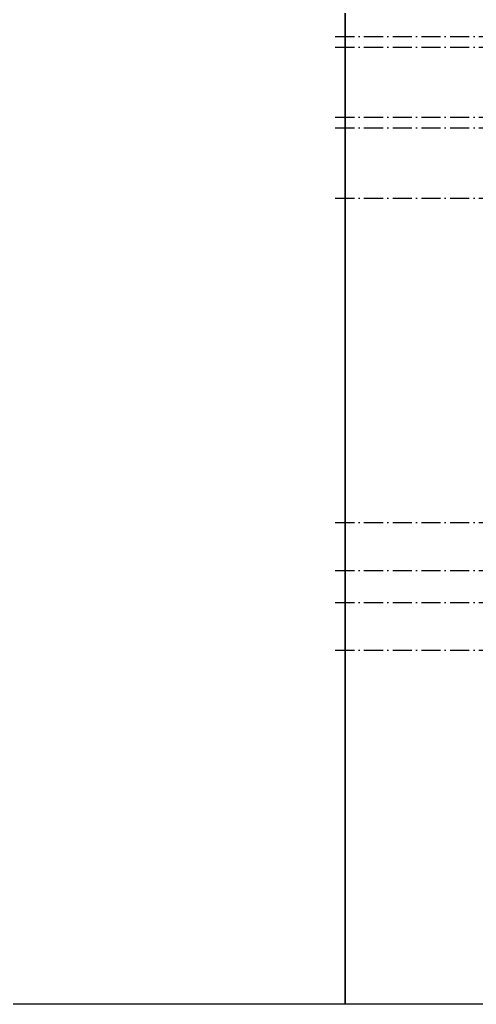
# Model space of a CAD drawing. Header units: millimetres. Extents: x -3567 to 83618, y -21481 to 19784.
# Drawn here: x 26197 to 30493, y -21481 to -12225 of the extents above; entities that cross this region are included whole.
import ezdxf
from ezdxf.xclip import XClip

# ---------------------------------------------------------------- set-up
doc = ezdxf.new("R2010")
doc.units = ezdxf.units.MM
doc.header["$LTSCALE"] = 150
doc.header["$XCLIPFRAME"] = 0
doc.linetypes.add('ACAD_ISO10W100', pattern=[18, 12, -3, 0, -3])
doc.layers.add('ad-Grid', color=8, linetype='ACAD_ISO10W100')

# ---------------------------------------------------------------- blocks, each defined once
blk = doc.blocks.new('zw$38DE')
at = {"layer": 'ad-Grid', "ltscale": 0.1}
for points in [[(-27431.1, 4570), (0, 4570)], [(-27431.1, 4470), (-2459.8, 4470), (-2319.6, 4127), (0, 4127)], [(-27431.1, 3810), (0, 3810)], [(-27431.1, 3710), (-2459.8, 3710), (-2319.6, 3367), (0, 3367)], [(-27431.1, 3050), (0, 3050)], [(-27431.1, 0), (0, 0)], [(-27431.1, -450), (0, -450)], [(-27431.1, -750), (-2459.8, -750), (-2319.6, -1093), (0, -1093)], [(-27431.1, -1200), (-2459.8, -1200), (-2319.6, -1543), (0, -1543)]]:
    blk.add_lwpolyline(points, dxfattribs=at)

msp = doc.modelspace()

# ---------------------------------------------------------------- linework, layer by layer
for points in [[(225.1, -9535.3), (29259.2, -9535.3), (29259.2, -21480.7), (225.1, -21480.7)], [(29259.2, -9535.3), (58293.4, -9535.3), (58293.4, -21480.7), (29259.2, -21480.7)]]:
    msp.add_lwpolyline(points, close=True)

# ---------------------------------------------------------------- block references
ref = msp.add_blockref('zw$38DE', (54565.1, -16952.2))
XClip(ref).set_block_clipping_path([(-25399.0034354958, -2140.6281090206), (349.01197073, 5188.3683916222)])

doc.saveas('drawing.dxf')
